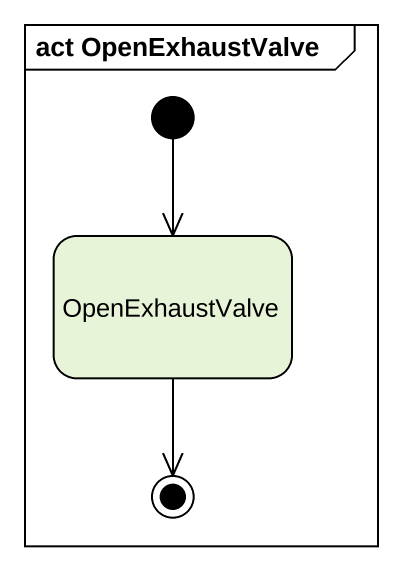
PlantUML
@startuml
mainframe act OpenExhaustValve
hide empty description
state OpenExhaustValve
[*] --> OpenExhaustValve
OpenExhaustValve --> [*]
@enduml
